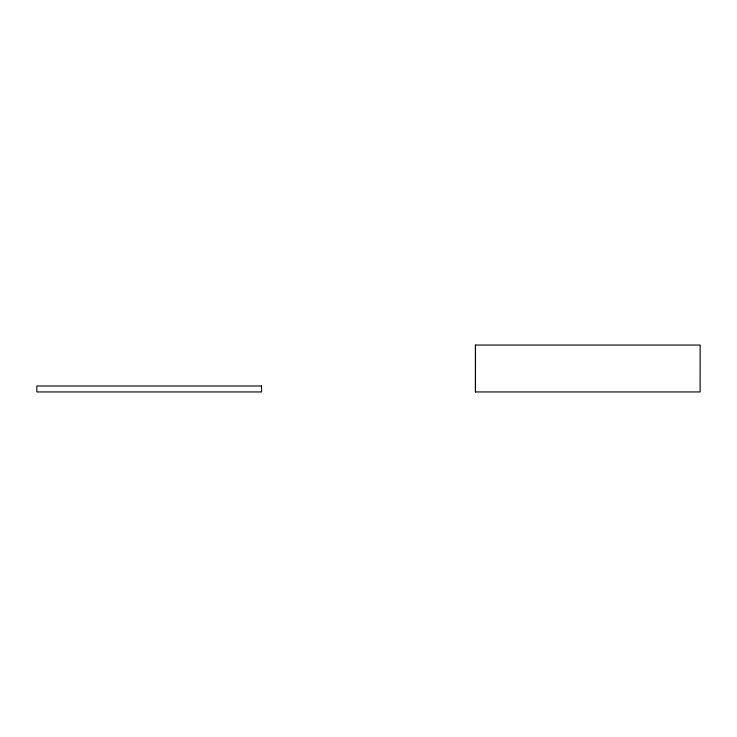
<?xml version="1.0" encoding="UTF-8"?>
<svg xmlns="http://www.w3.org/2000/svg" width="737" height="737" viewBox="0 0 737 737"><rect width="100%" height="100%" fill="white"/><g stroke="black" fill="none" stroke-linecap="round" stroke-linejoin="round"><path stroke-width="1.11" d="M475.466 391.946L475.485 345.054L700.15 345.054L700.122 391.946L475.457 391.946L475.457 345.054M261.543 386.004L36.85 386.004L36.85 391.946L261.543 391.946L261.515 386.004"/></g></svg>
